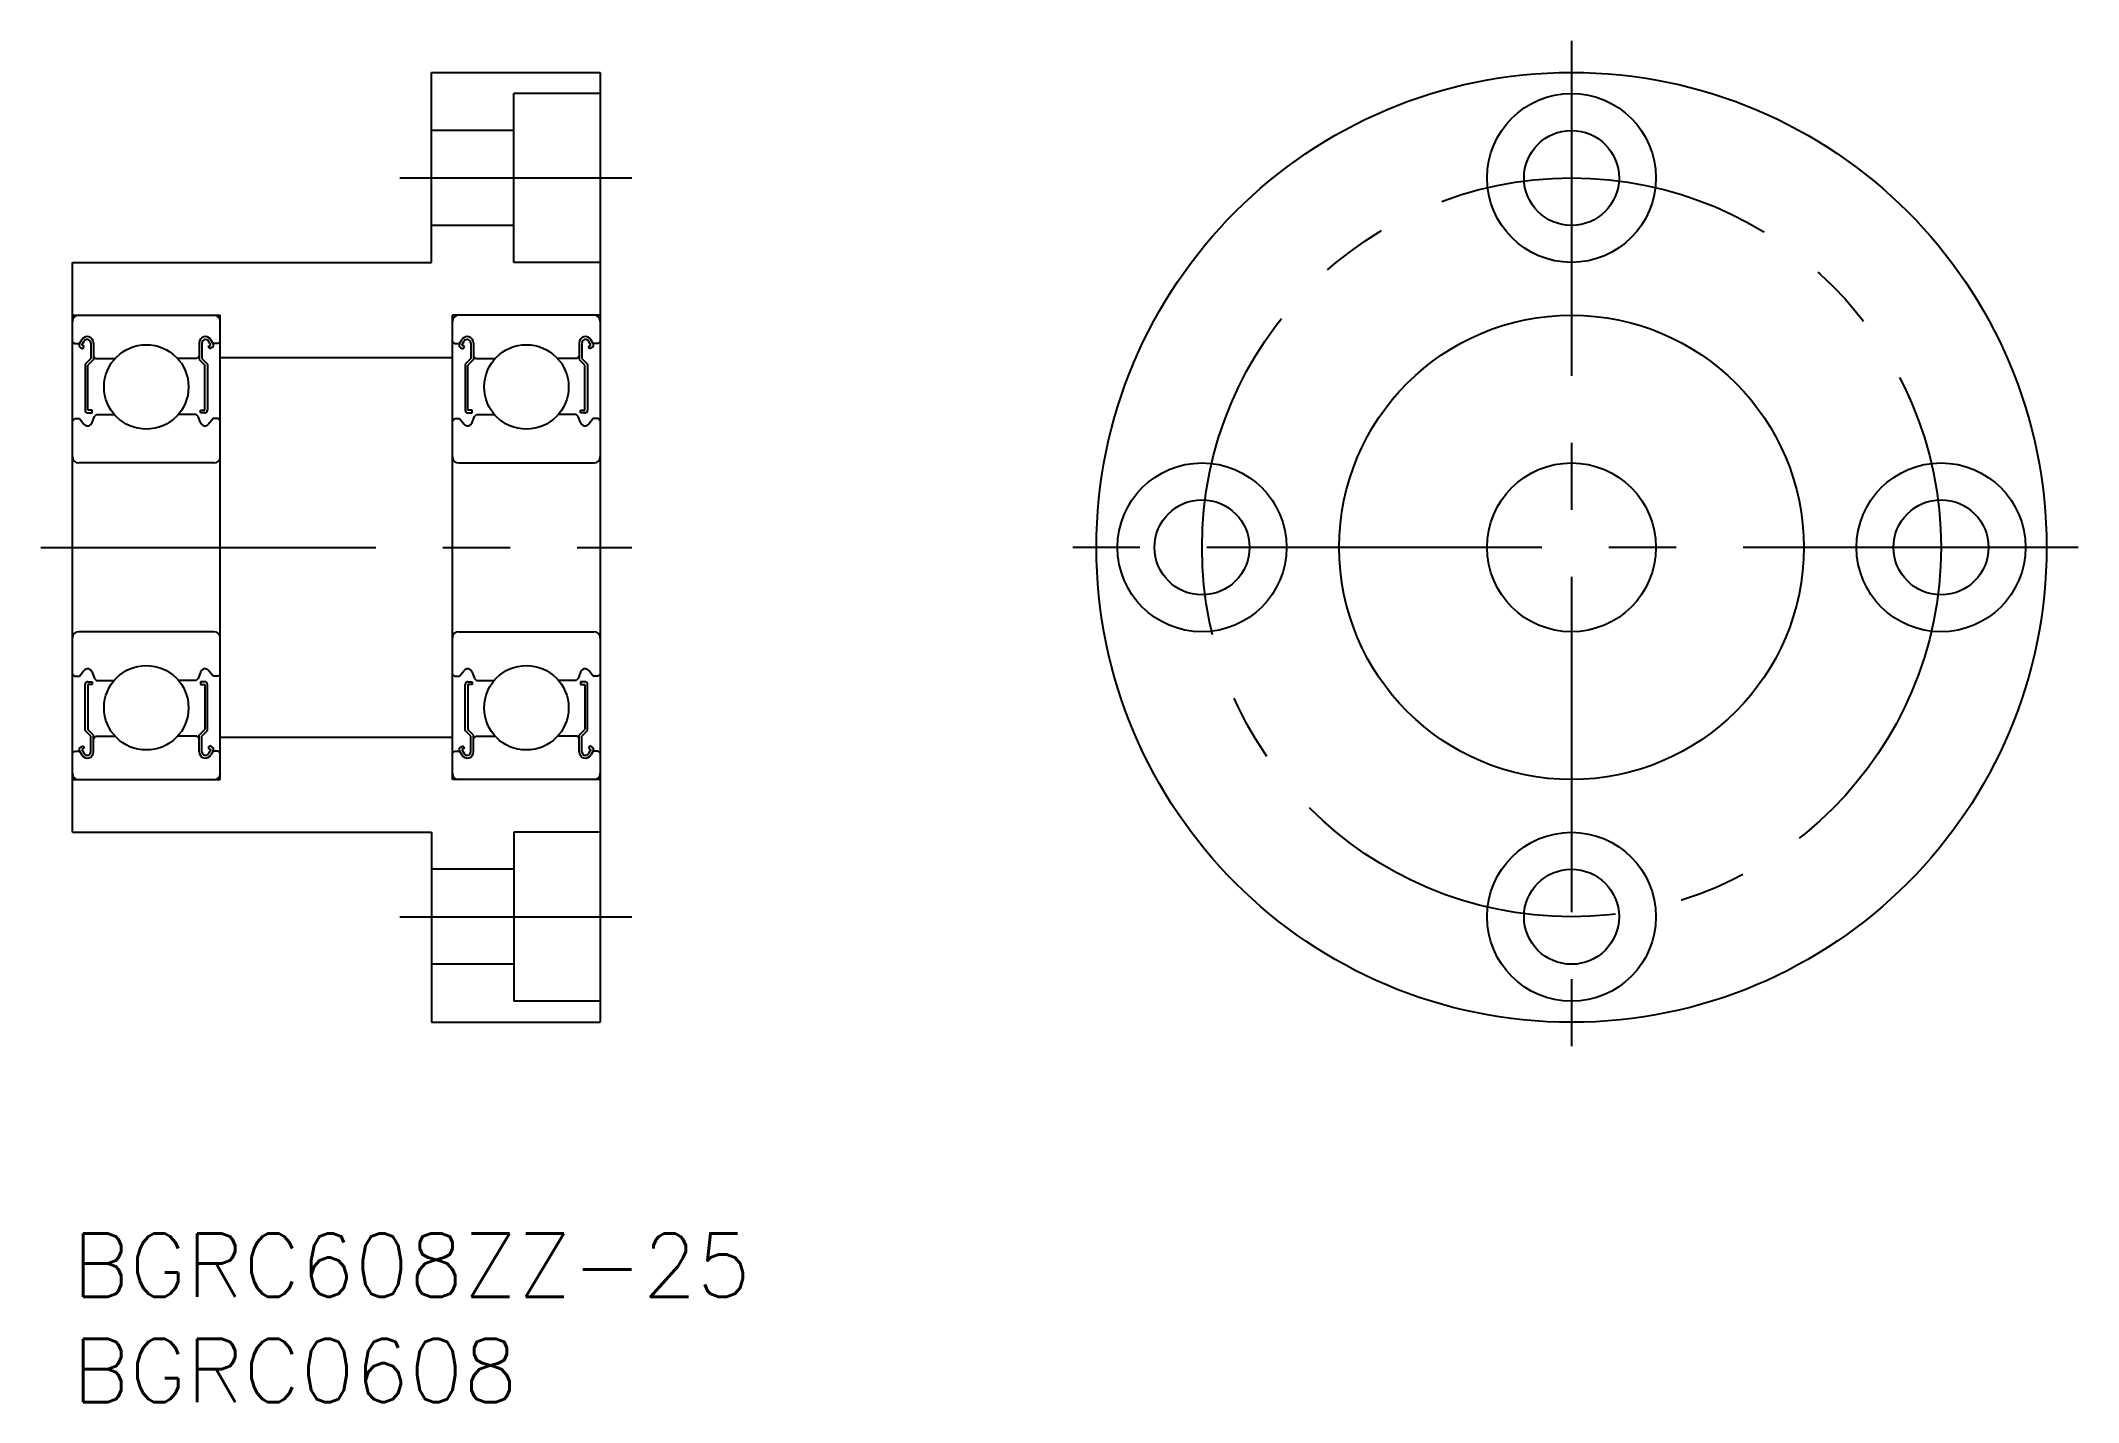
# Model space of a CAD drawing. Extents: x -1.5 to 95, y -8 to 56.5.
import ezdxf

# ---------------------------------------------------------------- set-up
doc = ezdxf.new("R2010")
doc.units = 0
doc.header["$LTSCALE"] = 0.5
doc.linetypes.add('CENTER', pattern=[50.8, 31.75, -6.35, 6.35, -6.35])
for name, color, linetype in [('MSM_CENTER', 1, 'CENTER'), ('MSM_CONTINUOUS', 7, 'CONTINUOUS'), ('MSM_PART_NUMBER', 7, 'CONTINUOUS')]:
    doc.layers.add(name, color=color, linetype=linetype)
doc.styles.get("Standard").update_dxf_attribs({"font": 'txt.shx', "height": 3, "bigfont": 'bigfont.shx'})

# ---------------------------------------------------------------- blocks, each defined once
blk = doc.blocks.new('*U2')
at = {"layer": 'MSM_PART_NUMBER'}
blk.add_text('BGRC608ZZ-25', height=3, dxfattribs=at).set_placement((0, -3))
blk = doc.blocks.new('*U3')
at = {"layer": 'MSM_PART_NUMBER'}
blk.add_text('BGRC0608', height=3, dxfattribs=at).set_placement((0, -8))

msp = doc.modelspace()

# ---------------------------------------------------------------- linework, layer by layer
at = {"layer": 'MSM_CENTER'}
for p, q in [((71, 56.5), (71, 8.5)), ((15.5, 50), (26.5, 50)), ((-1.5, 32.5), (26.5, 32.5)), ((95, 32.5), (47, 32.5)), ((15.5, 15), (26.5, 15))]:
    msp.add_line(p, q, dxfattribs=at)
msp.add_circle((71, 32.5), 17.5, dxfattribs=at)
at = {"layer": 'MSM_CONTINUOUS'}
for p, q in [((17, 55), (25, 55)), ((17, 46), (17, 55)), ((25, 55), (25, 10)), ((25, 54), (20.9, 54)), ((20.9, 46), (20.9, 54)), ((20.9, 52.25), (17, 52.25)), ((20.9, 47.75), (17, 47.75)), ((0, 19), (0, 46)), ((0, 46), (17, 46)), ((25, 46), (20.9, 46)), ((0, 43.5), (7, 43.5)), ((7, 21.5), (7, 43.5)), ((25, 43.5), (18, 43.5)), ((18, 21.5), (18, 43.5)), ((0, 42.25), (0.1, 42.15)), ((0.1, 42.15), (0.333, 42.15)), ((0.333, 42.15), (0.442, 42.334)), ((0.382, 41.968), (0.498, 41.901)), ((0.449, 42.083), (0.558, 42.267)), ((0.564, 42.017), (0.449, 42.083)), ((0.498, 41.901), (0.564, 42.017)), ((0.867, 42.184), (0.867, 41.45)), ((1, 42.184), (1, 41.395)), ((1, 41.55), (1.1, 41.45)), ((6, 41.55), (5.9, 41.45)), ((6, 42.184), (6, 41.395)), ((6.133, 42.184), (6.133, 41.45)), ((6.436, 42.017), (6.551, 42.083)), ((6.502, 41.901), (6.436, 42.017)), ((6.551, 42.083), (6.442, 42.267)), ((6.618, 41.968), (6.502, 41.901)), ((6.667, 42.15), (6.558, 42.334)), ((6.9, 42.15), (6.667, 42.15)), ((7, 42.25), (6.9, 42.15)), ((7, 41.5), (18, 41.5)), ((18, 42.25), (18.1, 42.15)), ((18.1, 42.15), (18.333, 42.15)), ((18.333, 42.15), (18.442, 42.334)), ((18.382, 41.968), (18.498, 41.901)), ((18.449, 42.083), (18.558, 42.267)), ((18.564, 42.017), (18.449, 42.083)), ((18.498, 41.901), (18.564, 42.017)), ((18.867, 42.184), (18.867, 41.45)), ((19, 42.184), (19, 41.395)), ((19, 41.55), (19.1, 41.45)), ((24, 41.55), (23.9, 41.45)), ((24, 42.184), (24, 41.395)), ((24.133, 42.184), (24.133, 41.45)), ((24.436, 42.017), (24.551, 42.083)), ((24.502, 41.901), (24.436, 42.017)), ((24.551, 42.083), (24.442, 42.267)), ((24.618, 41.968), (24.502, 41.901)), ((24.667, 42.15), (24.558, 42.334)), ((24.9, 42.15), (24.667, 42.15)), ((25, 42.25), (24.9, 42.15)), ((0.867, 41.45), (0.6, 41.183)), ((0.6, 41.183), (0.6, 38.998)), ((1, 41.395), (0.733, 41.128)), ((0.733, 38.998), (0.733, 41.128)), ((1.1, 41.45), (2.024, 41.45)), ((5.9, 41.45), (4.976, 41.45)), ((6, 41.395), (6.267, 41.128)), ((6.133, 41.45), (6.4, 41.183)), ((6.267, 38.998), (6.267, 41.128)), ((6.4, 41.183), (6.4, 38.998)), ((18.867, 41.45), (18.6, 41.183)), ((18.6, 41.183), (18.6, 38.998)), ((19, 41.395), (18.733, 41.128)), ((18.733, 38.998), (18.733, 41.128)), ((19.1, 41.45), (20.024, 41.45)), ((23.9, 41.45), (22.976, 41.45)), ((24, 41.395), (24.267, 41.128)), ((24.133, 41.45), (24.4, 41.183)), ((24.267, 38.998), (24.267, 41.128)), ((24.4, 41.183), (24.4, 38.998)), ((0, 38.5), (0.1, 38.6)), ((0.933, 38.998), (0.733, 38.998)), ((0.733, 38.865), (0.933, 38.865)), ((0.933, 38.865), (0.933, 38.998)), ((0.933, 38.417), (1.039, 38.706)), ((1.039, 38.706), (1.139, 38.8)), ((1.139, 38.8), (1.98, 38.8)), ((5.861, 38.8), (5.02, 38.8)), ((5.961, 38.706), (5.861, 38.8)), ((6.067, 38.417), (5.961, 38.706)), ((6.067, 38.998), (6.267, 38.998)), ((6.067, 38.865), (6.067, 38.998)), ((6.267, 38.865), (6.067, 38.865)), ((7, 38.5), (6.9, 38.6)), ((18, 38.5), (18.1, 38.6)), ((18.933, 38.998), (18.733, 38.998)), ((18.733, 38.865), (18.933, 38.865)), ((18.933, 38.865), (18.933, 38.998)), ((18.933, 38.417), (19.039, 38.706)), ((19.039, 38.706), (19.139, 38.8)), ((19.139, 38.8), (19.98, 38.8)), ((23.861, 38.8), (23.02, 38.8)), ((23.961, 38.706), (23.861, 38.8)), ((24.067, 38.417), (23.961, 38.706)), ((24.067, 38.998), (24.267, 38.998)), ((24.067, 38.865), (24.067, 38.998)), ((24.267, 38.865), (24.067, 38.865)), ((25, 38.5), (24.9, 38.6)), ((0.1, 38.6), (0.333, 38.6)), ((0.333, 38.6), (0.548, 38.338)), ((6.667, 38.6), (6.452, 38.338)), ((6.9, 38.6), (6.667, 38.6)), ((18.1, 38.6), (18.333, 38.6)), ((18.333, 38.6), (18.548, 38.338)), ((24.667, 38.6), (24.452, 38.338)), ((24.9, 38.6), (24.667, 38.6)), ((6.7, 36.5), (0.3, 36.5)), ((18.3, 36.5), (24.7, 36.5)), ((6.7, 28.5), (0.3, 28.5)), ((18.3, 28.5), (24.7, 28.5)), ((7, 27.15), (7, 27.15)), ((18, 27.15), (18, 27.15)), ((0, 26.5), (0.1, 26.4)), ((0.1, 26.4), (0.333, 26.4)), ((0.333, 26.4), (0.548, 26.662)), ((0.733, 26.135), (0.933, 26.135)), ((0.933, 26.583), (1.039, 26.294)), ((0.933, 26.135), (0.933, 26.002)), ((1.039, 26.294), (1.139, 26.2)), ((1.139, 26.2), (1.98, 26.2)), ((5.861, 26.2), (5.02, 26.2)), ((5.961, 26.294), (5.861, 26.2)), ((6.067, 26.583), (5.961, 26.294)), ((6.267, 26.135), (6.067, 26.135)), ((6.067, 26.135), (6.067, 26.002)), ((6.667, 26.4), (6.452, 26.662)), ((6.9, 26.4), (6.667, 26.4)), ((7, 26.5), (6.9, 26.4)), ((18, 26.5), (18.1, 26.4)), ((18.1, 26.4), (18.333, 26.4)), ((18.333, 26.4), (18.548, 26.662)), ((18.733, 26.135), (18.933, 26.135)), ((18.933, 26.583), (19.039, 26.294)), ((18.933, 26.135), (18.933, 26.002)), ((19.039, 26.294), (19.139, 26.2)), ((19.139, 26.2), (19.98, 26.2)), ((23.861, 26.2), (23.02, 26.2)), ((23.961, 26.294), (23.861, 26.2)), ((24.067, 26.583), (23.961, 26.294)), ((24.267, 26.135), (24.067, 26.135)), ((24.067, 26.135), (24.067, 26.002)), ((24.667, 26.4), (24.452, 26.662)), ((24.9, 26.4), (24.667, 26.4)), ((25, 26.5), (24.9, 26.4)), ((0.6, 23.817), (0.6, 26.002)), ((0.733, 26.002), (0.733, 23.872)), ((0.933, 26.002), (0.733, 26.002)), ((6.067, 26.002), (6.267, 26.002)), ((6.267, 26.002), (6.267, 23.872)), ((6.4, 23.817), (6.4, 26.002)), ((18.6, 23.817), (18.6, 26.002)), ((18.733, 26.002), (18.733, 23.872)), ((18.933, 26.002), (18.733, 26.002)), ((24.067, 26.002), (24.267, 26.002)), ((24.267, 26.002), (24.267, 23.872)), ((24.4, 23.817), (24.4, 26.002)), ((7, 24.475), (7, 24.475)), ((18, 24.475), (18, 24.475)), ((0.867, 23.55), (0.6, 23.817)), ((1, 23.605), (0.733, 23.872)), ((0.867, 22.816), (0.867, 23.55)), ((1, 22.816), (1, 23.605)), ((1, 23.45), (1.1, 23.55)), ((1.1, 23.55), (2.024, 23.55)), ((5.9, 23.55), (4.976, 23.55)), ((6, 23.45), (5.9, 23.55)), ((6, 23.605), (6.267, 23.872)), ((6, 22.816), (6, 23.605)), ((6.133, 23.55), (6.4, 23.817)), ((6.133, 22.816), (6.133, 23.55)), ((7, 23.5), (18, 23.5)), ((18.867, 23.55), (18.6, 23.817)), ((19, 23.605), (18.733, 23.872)), ((18.867, 22.816), (18.867, 23.55)), ((19, 22.816), (19, 23.605)), ((19, 23.45), (19.1, 23.55)), ((19.1, 23.55), (20.024, 23.55)), ((23.9, 23.55), (22.976, 23.55)), ((24, 23.45), (23.9, 23.55)), ((24, 23.605), (24.267, 23.872)), ((24, 22.816), (24, 23.605)), ((24.133, 23.55), (24.4, 23.817)), ((24.133, 22.816), (24.133, 23.55)), ((0, 22.75), (0.1, 22.85)), ((0.1, 22.85), (0.333, 22.85)), ((0.333, 22.85), (0.442, 22.666)), ((0.382, 23.032), (0.498, 23.099)), ((0.564, 22.983), (0.449, 22.917)), ((0.449, 22.917), (0.558, 22.733)), ((0.498, 23.099), (0.564, 22.983)), ((6.502, 23.099), (6.436, 22.983)), ((6.436, 22.983), (6.551, 22.917)), ((6.551, 22.917), (6.442, 22.733)), ((6.618, 23.032), (6.502, 23.099)), ((6.667, 22.85), (6.558, 22.666)), ((6.9, 22.85), (6.667, 22.85)), ((7, 22.75), (6.9, 22.85)), ((18, 22.75), (18.1, 22.85)), ((18.1, 22.85), (18.333, 22.85)), ((18.333, 22.85), (18.442, 22.666)), ((18.382, 23.032), (18.498, 23.099)), ((18.564, 22.983), (18.449, 22.917)), ((18.449, 22.917), (18.558, 22.733)), ((18.498, 23.099), (18.564, 22.983)), ((24.502, 23.099), (24.436, 22.983)), ((24.436, 22.983), (24.551, 22.917)), ((24.551, 22.917), (24.442, 22.733)), ((24.618, 23.032), (24.502, 23.099)), ((24.667, 22.85), (24.558, 22.666)), ((24.9, 22.85), (24.667, 22.85)), ((25, 22.75), (24.9, 22.85)), ((0, 21.5), (7, 21.5)), ((25, 21.5), (18, 21.5)), ((0, 19), (17, 19)), ((17, 19), (17, 10)), ((25, 19), (20.9, 19)), ((20.9, 19), (20.9, 11)), ((20.9, 17.25), (17, 17.25)), ((20.9, 12.75), (17, 12.75)), ((25, 11), (20.9, 11)), ((17, 10), (25, 10))]:
    msp.add_line(p, q, dxfattribs=at)
for centre, radius in [((71, 32.5), 22.5), ((71, 50), 4), ((71, 50), 2.25), ((71, 32.5), 11), ((3.5, 40.1), 2), ((21.5, 40.1), 2), ((53.5, 32.5), 4), ((71, 32.5), 4), ((88.5, 32.5), 4), ((53.5, 32.5), 2.25), ((88.5, 32.5), 2.25), ((3.5, 24.9), 2), ((21.5, 24.9), 2), ((71, 15), 4), ((71, 15), 2.25)]:
    msp.add_circle(centre, radius, dxfattribs=at)
for centre, radius, start, end in [((0.3, 43.2), 0.3, 90, 180), ((6.7, 43.2), 0.3, 0, 90), ((18.3, 43.2), 0.3, 90, 180), ((24.7, 43.2), 0.3, 0, 90), ((0.701, 42.184), 0.299, 0, 150.00017), ((6.299, 42.184), 0.299, 29.99983, 180), ((18.701, 42.184), 0.299, 0, 150.00017), ((24.299, 42.184), 0.299, 29.99983, 180), ((0.449, 42.083), 0.133, 149.9969, 240.00125), ((0.701, 42.184), 0.166, 0, 150.00436), ((6.299, 42.184), 0.166, 29.99564, 180), ((6.551, 42.083), 0.133, 299.99875, 30.0031), ((18.449, 42.083), 0.133, 149.9969, 240.00125), ((18.701, 42.184), 0.166, 0, 150.00436), ((24.299, 42.184), 0.166, 29.99564, 180), ((24.551, 42.083), 0.133, 299.99875, 30.0031), ((0.733, 38.998), 0.133, 180.00005, 270.00003), ((6.267, 38.998), 0.133, 269.99997, 359.99995), ((18.733, 38.998), 0.133, 180.00005, 270.00003), ((24.267, 38.998), 0.133, 269.99997, 359.99995), ((0.719, 38.481), 0.224, 220.00096, 343.1517), ((6.281, 38.481), 0.224, 196.8483, 319.99904), ((18.719, 38.481), 0.224, 220.00096, 343.1517), ((24.281, 38.481), 0.224, 196.8483, 319.99904), ((0.3, 36.8), 0.3, 180, 270), ((6.7, 36.8), 0.3, 270, 0), ((18.3, 36.8), 0.3, 180, 270), ((24.7, 36.8), 0.3, 270, 0), ((0.3, 28.2), 0.3, 90, 180), ((6.7, 28.2), 0.3, 0, 90), ((18.3, 28.2), 0.3, 90, 180), ((24.7, 28.2), 0.3, 0, 90), ((0.719, 26.519), 0.224, 16.8483, 139.99904), ((0.733, 26.002), 0.133, 89.99997, 179.99995), ((6.281, 26.519), 0.224, 40.00096, 163.1517), ((6.267, 26.002), 0.133, 0.00005, 90.00003), ((18.719, 26.519), 0.224, 16.8483, 139.99904), ((18.733, 26.002), 0.133, 89.99997, 179.99995), ((24.281, 26.519), 0.224, 40.00096, 163.1517), ((24.267, 26.002), 0.133, 0.00005, 90.00003), ((0.449, 22.917), 0.133, 119.99875, 210.0031), ((0.701, 22.816), 0.299, 209.99983, 0), ((0.701, 22.816), 0.166, 209.99564, 0), ((6.299, 22.816), 0.299, 180, 330.00017), ((6.299, 22.816), 0.166, 180, 330.00436), ((6.551, 22.917), 0.133, 329.9969, 60.00125), ((18.449, 22.917), 0.133, 119.99875, 210.0031), ((18.701, 22.816), 0.299, 209.99983, 0), ((18.701, 22.816), 0.166, 209.99564, 0), ((24.299, 22.816), 0.299, 180, 330.00017), ((24.299, 22.816), 0.166, 180, 330.00436), ((24.551, 22.917), 0.133, 329.9969, 60.00125), ((0.3, 21.8), 0.3, 180, 270), ((6.7, 21.8), 0.3, 270, 0), ((18.3, 21.8), 0.3, 180, 270), ((24.7, 21.8), 0.3, 270, 0)]:
    msp.add_arc(centre, radius, start, end, dxfattribs=at)

# ---------------------------------------------------------------- block references
for name in ['*U2', '*U3']:
    msp.add_blockref(name, (0, 0), dxfattribs=at)

doc.saveas('drawing.dxf')
